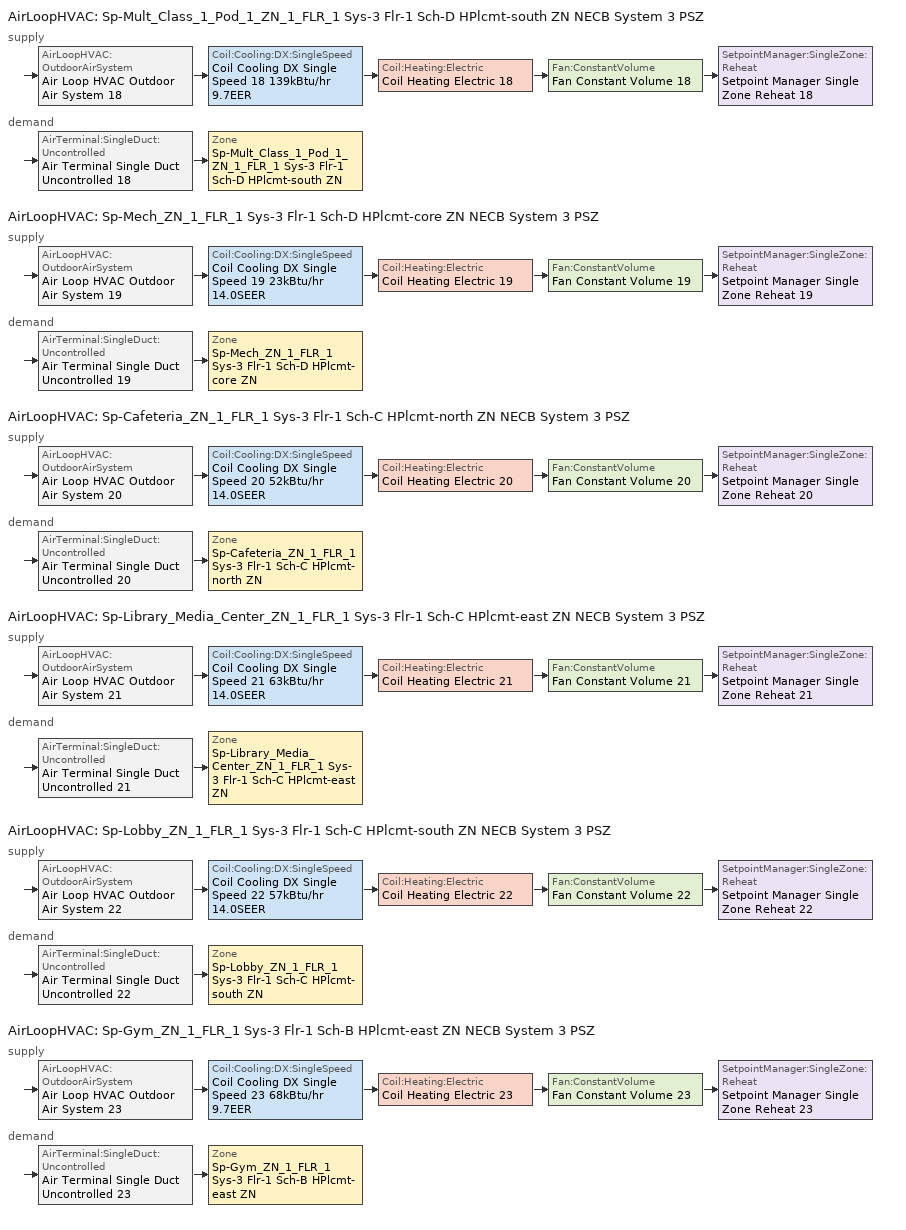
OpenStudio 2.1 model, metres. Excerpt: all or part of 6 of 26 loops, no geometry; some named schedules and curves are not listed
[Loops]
AirLoopHVAC 'Sp-Mult_Class_1_Pod_1_ZN_1_FLR_1 Sys-3 Flr-1 Sch-D HPlcmt-south ZN NECB System 3 PSZ'
 supply: AirLoopHVAC:OutdoorAirSystem 'Air Loop HVAC Outdoor Air System 18' > Coil:Cooling:DX:SingleSpeed 'Coil Cooling DX Single Speed 18 139kBtu/hr 9.7EER' > Coil:Heating:Electric 'Coil Heating Electric 18' > Fan:ConstantVolume 'Fan Constant Volume 18' > SetpointManager:SingleZone:Reheat 'Setpoint Manager Single Zone Reheat 18'
 demand: AirTerminal:SingleDuct:Uncontrolled 'Air Terminal Single Duct Uncontrolled 18' > Zone 'Sp-Mult_Class_1_Pod_1_ZN_1_FLR_1 Sys-3 Flr-1 Sch-D HPlcmt-south ZN'
AirLoopHVAC 'Sp-Mech_ZN_1_FLR_1 Sys-3 Flr-1 Sch-D HPlcmt-core ZN NECB System 3 PSZ'
 supply: AirLoopHVAC:OutdoorAirSystem 'Air Loop HVAC Outdoor Air System 19' > Coil:Cooling:DX:SingleSpeed 'Coil Cooling DX Single Speed 19 23kBtu/hr 14.0SEER' > Coil:Heating:Electric 'Coil Heating Electric 19' > Fan:ConstantVolume 'Fan Constant Volume 19' > SetpointManager:SingleZone:Reheat 'Setpoint Manager Single Zone Reheat 19'
 demand: AirTerminal:SingleDuct:Uncontrolled 'Air Terminal Single Duct Uncontrolled 19' > Zone 'Sp-Mech_ZN_1_FLR_1 Sys-3 Flr-1 Sch-D HPlcmt-core ZN'
AirLoopHVAC 'Sp-Cafeteria_ZN_1_FLR_1 Sys-3 Flr-1 Sch-C HPlcmt-north ZN NECB System 3 PSZ'
 supply: AirLoopHVAC:OutdoorAirSystem 'Air Loop HVAC Outdoor Air System 20' > Coil:Cooling:DX:SingleSpeed 'Coil Cooling DX Single Speed 20 52kBtu/hr 14.0SEER' > Coil:Heating:Electric 'Coil Heating Electric 20' > Fan:ConstantVolume 'Fan Constant Volume 20' > SetpointManager:SingleZone:Reheat 'Setpoint Manager Single Zone Reheat 20'
 demand: AirTerminal:SingleDuct:Uncontrolled 'Air Terminal Single Duct Uncontrolled 20' > Zone 'Sp-Cafeteria_ZN_1_FLR_1 Sys-3 Flr-1 Sch-C HPlcmt-north ZN'
AirLoopHVAC 'Sp-Library_Media_Center_ZN_1_FLR_1 Sys-3 Flr-1 Sch-C HPlcmt-east ZN NECB System 3 PSZ'
 supply: AirLoopHVAC:OutdoorAirSystem 'Air Loop HVAC Outdoor Air System 21' > Coil:Cooling:DX:SingleSpeed 'Coil Cooling DX Single Speed 21 63kBtu/hr 14.0SEER' > Coil:Heating:Electric 'Coil Heating Electric 21' > Fan:ConstantVolume 'Fan Constant Volume 21' > SetpointManager:SingleZone:Reheat 'Setpoint Manager Single Zone Reheat 21'
 demand: AirTerminal:SingleDuct:Uncontrolled 'Air Terminal Single Duct Uncontrolled 21' > Zone 'Sp-Library_Media_Center_ZN_1_FLR_1 Sys-3 Flr-1 Sch-C HPlcmt-east ZN'
AirLoopHVAC 'Sp-Lobby_ZN_1_FLR_1 Sys-3 Flr-1 Sch-C HPlcmt-south ZN NECB System 3 PSZ'
 supply: AirLoopHVAC:OutdoorAirSystem 'Air Loop HVAC Outdoor Air System 22' > Coil:Cooling:DX:SingleSpeed 'Coil Cooling DX Single Speed 22 57kBtu/hr 14.0SEER' > Coil:Heating:Electric 'Coil Heating Electric 22' > Fan:ConstantVolume 'Fan Constant Volume 22' > SetpointManager:SingleZone:Reheat 'Setpoint Manager Single Zone Reheat 22'
 demand: AirTerminal:SingleDuct:Uncontrolled 'Air Terminal Single Duct Uncontrolled 22' > Zone 'Sp-Lobby_ZN_1_FLR_1 Sys-3 Flr-1 Sch-C HPlcmt-south ZN'
AirLoopHVAC 'Sp-Gym_ZN_1_FLR_1 Sys-3 Flr-1 Sch-B HPlcmt-east ZN NECB System 3 PSZ'
 supply: AirLoopHVAC:OutdoorAirSystem 'Air Loop HVAC Outdoor Air System 23' > Coil:Cooling:DX:SingleSpeed 'Coil Cooling DX Single Speed 23 68kBtu/hr 9.7EER' > Coil:Heating:Electric 'Coil Heating Electric 23' > Fan:ConstantVolume 'Fan Constant Volume 23' > SetpointManager:SingleZone:Reheat 'Setpoint Manager Single Zone Reheat 23'
 demand: AirTerminal:SingleDuct:Uncontrolled 'Air Terminal Single Duct Uncontrolled 23' > Zone 'Sp-Gym_ZN_1_FLR_1 Sys-3 Flr-1 Sch-B HPlcmt-east ZN'
[Sizing:Zone] Zone Cooling Design Supply Air Temperature Input Method=SupplyAirTemperature; Zone Cooling Design Supply Air Temperature {C}=13; Zone Cooling Design Supply Air Temperature Difference {deltaC}=11.11; Zone Heating Design Supply Air Temperature Input Method=SupplyAirTemperature; Zone Heating Design Supply Air Temperature {C}=43; Zone Heating Design Supply Air Temperature Difference {deltaC}=11.11; Zone Cooling Design Supply Air Humidity Ratio {kg-H2O/kg-air}=0.0085; Zone Heating Design Supply Air Humidity Ratio {kg-H2O/kg-air}=0.008; Zone Heating Sizing Factor=1.3; Zone Cooling Sizing Factor=1.1; Cooling Design Air Flow Method=DesignDay; Heating Design Air Flow Method=DesignDay; Account for Dedicated Outdoor Air System=No; Dedicated Outdoor Air System Control Strategy=NeutralSupplyAir; Dedicated Outdoor Air Low Setpoint Temperature for Design {C}=autosize; Dedicated Outdoor Air High Setpoint Temperature for Design {C}=autosize
Sp-Mult_Class_1_Pod_1_ZN_1_FLR_1 Sys-3 Flr-1 Sch-D HPlcmt-south ZN; Sp-Mech_ZN_1_FLR_1 Sys-3 Flr-1 Sch-D HPlcmt-core ZN; Sp-Cafeteria_ZN_1_FLR_1 Sys-3 Flr-1 Sch-C HPlcmt-north ZN; Sp-Library_Media_Center_ZN_1_FLR_1 Sys-3 Flr-1 Sch-C HPlcmt-east ZN; Sp-Lobby_ZN_1_FLR_1 Sys-3 Flr-1 Sch-C HPlcmt-south ZN; Sp-Gym_ZN_1_FLR_1 Sys-3 Flr-1 Sch-B HPlcmt-east ZN
[Zone equipment]
Sp-Mult_Class_1_Pod_1_ZN_1_FLR_1 Sys-3 Flr-1 Sch-D HPlcmt-south ZN: Air Terminal Single Duct Uncontrolled 18, Zone HVAC Baseboard Convective Electric 18
Sp-Mech_ZN_1_FLR_1 Sys-3 Flr-1 Sch-D HPlcmt-core ZN: Air Terminal Single Duct Uncontrolled 19, Zone HVAC Baseboard Convective Electric 19
Sp-Cafeteria_ZN_1_FLR_1 Sys-3 Flr-1 Sch-C HPlcmt-north ZN: Air Terminal Single Duct Uncontrolled 20, Zone HVAC Baseboard Convective Electric 20
Sp-Library_Media_Center_ZN_1_FLR_1 Sys-3 Flr-1 Sch-C HPlcmt-east ZN: Air Terminal Single Duct Uncontrolled 21, Zone HVAC Baseboard Convective Electric 21
Sp-Lobby_ZN_1_FLR_1 Sys-3 Flr-1 Sch-C HPlcmt-south ZN: Air Terminal Single Duct Uncontrolled 22, Zone HVAC Baseboard Convective Electric 22
Sp-Gym_ZN_1_FLR_1 Sys-3 Flr-1 Sch-B HPlcmt-east ZN: Air Terminal Single Duct Uncontrolled 23, Zone HVAC Baseboard Convective Electric 23
[AirLoopHVAC] Design Supply Air Flow Rate {m3/s}=AutoSize
Name | Availability Schedule | Availability Manager
Sp-Mult_Class_1_Pod_1_ZN_1_FLR_1 Sys-3 Flr-1 Sch-D HPlcmt-south ZN NECB System 3 PSZ | Sp-Mult_Class_1_Pod_1_ZN_1_FLR_1 Sys-3 Flr-1 Sch-D HPlcmt-south ZN NECB System 3 PSZ Occ Sch | Availability Manager Night Cycle 19
Sp-Mech_ZN_1_FLR_1 Sys-3 Flr-1 Sch-D HPlcmt-core ZN NECB System 3 PSZ | Sp-Mech_ZN_1_FLR_1 Sys-3 Flr-1 Sch-D HPlcmt-core ZN NECB System 3 PSZ Occ Sch | Availability Manager Night Cycle 18
Sp-Cafeteria_ZN_1_FLR_1 Sys-3 Flr-1 Sch-C HPlcmt-north ZN NECB System 3 PSZ | Sp-Cafeteria_ZN_1_FLR_1 Sys-3 Flr-1 Sch-C HPlcmt-north ZN NECB System 3 PSZ Occ Sch | Availability Manager Night Cycle 2
Sp-Library_Media_Center_ZN_1_FLR_1 Sys-3 Flr-1 Sch-C HPlcmt-east ZN NECB System 3 PSZ | Sp-Library_Media_Center_ZN_1_FLR_1 Sys-3 Flr-1 Sch-C HPlcmt-east ZN NECB System 3 PSZ Occ Sch | Availability Manager Night Cycle 15
Sp-Lobby_ZN_1_FLR_1 Sys-3 Flr-1 Sch-C HPlcmt-south ZN NECB System 3 PSZ | Sp-Lobby_ZN_1_FLR_1 Sys-3 Flr-1 Sch-C HPlcmt-south ZN NECB System 3 PSZ Occ Sch | Availability Manager Night Cycle 16
Sp-Gym_ZN_1_FLR_1 Sys-3 Flr-1 Sch-B HPlcmt-east ZN NECB System 3 PSZ | Sp-Gym_ZN_1_FLR_1 Sys-3 Flr-1 Sch-B HPlcmt-east ZN NECB System 3 PSZ Occ Sch | Availability Manager Night Cycle 13
[Sizing:System] Type of Load to Size On=Sensible; Design Outdoor Air Flow Rate {m3/s}=Autosize; Minimum System Air Flow Ratio=1; Preheat Design Temperature {C}=7; Preheat Design Humidity Ratio {kg-H2O/kg-Air}=0.008; Precool Design Temperature {C}=13; Precool Design Humidity Ratio {kg-H2O/kg-Air}=0.008; Central Cooling Design Supply Air Temperature {C}=13; Central Heating Design Supply Air Temperature {C}=43; Sizing Option=NonCoincident; 100% Outdoor Air in Cooling=No; 100% Outdoor Air in Heating=No; Central Cooling Design Supply Air Humidity Ratio {kg-H2O/kg-Air}=0.0085; Central Heating Design Supply Air Humidity Ratio {kg-H2O/kg-Air}=0.008; Cooling Design Air Flow Method=DesignDay; Cooling Design Air Flow Rate {m3/s}=0; Heating Design Air Flow Method=DesignDay; Heating Design Air Flow Rate {m3/s}=0; System Outdoor Air Method=ZoneSum; Zone Maximum Outdoor Air Fraction=1; Cooling Supply Air Flow Rate Per Floor Area {m3/s-m2}=0.00996765; Cooling Fraction of Autosized Cooling Supply Air Flow Rate=1; Cooling Supply Air Flow Rate Per Unit Cooling Capacity {m3/s-W}=3.94755e-05; Heating Supply Air Flow Rate Per Floor Area {m3/s-m2}=0.00996765; Heating Fraction of Autosized Heating Supply Air Flow Rate=1; Heating Fraction of Autosized Cooling Supply Air Flow Rate=1; Heating Supply Air Flow Rate Per Unit Heating Capacity {m3/s-W}=3.15882e-05; Cooling Design Capacity Method=CoolingDesignCapacity; Cooling Design Capacity {W}=autosize; Cooling Design Capacity Per Floor Area {W/m2}=234.7; Fraction of Autosized Cooling Design Capacity=1; Heating Design Capacity Method=HeatingDesignCapacity; Heating Design Capacity {W}=autosize; Heating Design Capacity Per Floor Area {W/m2}=157; Fraction of Autosized Heating Design Capacity=1; Central Cooling Capacity Control Method=OnOff
Sp-Mult_Class_1_Pod_1_ZN_1_FLR_1 Sys-3 Flr-1 Sch-D HPlcmt-south ZN NECB System 3 PSZ; Sp-Mech_ZN_1_FLR_1 Sys-3 Flr-1 Sch-D HPlcmt-core ZN NECB System 3 PSZ; Sp-Cafeteria_ZN_1_FLR_1 Sys-3 Flr-1 Sch-C HPlcmt-north ZN NECB System 3 PSZ; Sp-Library_Media_Center_ZN_1_FLR_1 Sys-3 Flr-1 Sch-C HPlcmt-east ZN NECB System 3 PSZ; Sp-Lobby_ZN_1_FLR_1 Sys-3 Flr-1 Sch-C HPlcmt-south ZN NECB System 3 PSZ; Sp-Gym_ZN_1_FLR_1 Sys-3 Flr-1 Sch-B HPlcmt-east ZN NECB System 3 PSZ
[Fan:ConstantVolume] Availability Schedule=Always On Discrete; Fan Efficiency=0.39975; Pressure Rise {Pa}=640; Maximum Flow Rate {m3/s}=AutoSize; Motor Efficiency=0.615
Fan Constant Volume 18; Fan Constant Volume 19; Fan Constant Volume 20; Fan Constant Volume 21; Fan Constant Volume 22; Fan Constant Volume 23
[Coil:Heating:Electric] Availability Schedule=Always On Discrete
Coil Heating Electric 18; Coil Heating Electric 19; Coil Heating Electric 20; Coil Heating Electric 21; Coil Heating Electric 22; Coil Heating Electric 23
[Coil:Cooling:DX:SingleSpeed] Availability Schedule=Always On Discrete; Rated Total Cooling Capacity {W}=autosize; Rated Sensible Heat Ratio=autosize; Rated Air Flow Rate {m3/s}=autosize; Rated Evaporator Fan Power Per Volume Flow Rate {W/(m3/s)}=773.3; Condenser Type=AirCooled; Evaporative Condenser Effectiveness=0; Evaporative Condenser Air Flow Rate {m3/s}=Autosize; Evaporative Condenser Pump Rated Power Consumption {W}=Autosize; Crankcase Heater Capacity {W}=0; Maximum Outdoor Dry-Bulb Temperature for Crankcase Heater Operation {C}=0; Basin Heater Capacity {W/K}=0; Basin Heater Setpoint Temperature {C}=10
Name | Rated COP {W/W} | Total Cooling Capacity Function of Temperature Curve | Total Cooling Capacity Function of Flow Fraction Curve | Energy Input Ratio Function of Temperature Curve | Energy Input Ratio Function of Flow Fraction Curve | Part Load Fraction Correlation Curve
Coil Cooling DX Single Speed 18 139kBtu/hr 9.7EER | 3.38428 | DXCOOL-NECB2011-REF-CAPFT 9 | DXCOOL-NECB2011-REF-CAPFFLOW 9 | DXCOOL-NECB2011-REF-COOLEIRFT 9 | DXCOOL-NECB2011-REF-COOLEIRFFLOW 9 | DXCOOL-NECB2011-REF-COOLPLFFPLR 9
Coil Cooling DX Single Speed 19 23kBtu/hr 14.0SEER | 3.8248 | DXCOOL-NECB2011-REF-CAPFT 10 | DXCOOL-NECB2011-REF-CAPFFLOW 10 | DXCOOL-NECB2011-REF-COOLEIRFT 10 | DXCOOL-NECB2011-REF-COOLEIRFFLOW 10 | DXCOOL-NECB2011-REF-COOLPLFFPLR 10
Coil Cooling DX Single Speed 20 52kBtu/hr 14.0SEER | 3.8248 | DXCOOL-NECB2011-REF-CAPFT 12 | DXCOOL-NECB2011-REF-CAPFFLOW 12 | DXCOOL-NECB2011-REF-COOLEIRFT 12 | DXCOOL-NECB2011-REF-COOLEIRFFLOW 12 | DXCOOL-NECB2011-REF-COOLPLFFPLR 12
Coil Cooling DX Single Speed 21 63kBtu/hr 14.0SEER | 3.8248 | DXCOOL-NECB2011-REF-CAPFT 13 | DXCOOL-NECB2011-REF-CAPFFLOW 13 | DXCOOL-NECB2011-REF-COOLEIRFT 13 | DXCOOL-NECB2011-REF-COOLEIRFFLOW 13 | DXCOOL-NECB2011-REF-COOLPLFFPLR 13
Coil Cooling DX Single Speed 22 57kBtu/hr 14.0SEER | 3.8248 | DXCOOL-NECB2011-REF-CAPFT 14 | DXCOOL-NECB2011-REF-CAPFFLOW 14 | DXCOOL-NECB2011-REF-COOLEIRFT 14 | DXCOOL-NECB2011-REF-COOLEIRFFLOW 14 | DXCOOL-NECB2011-REF-COOLPLFFPLR 14
Coil Cooling DX Single Speed 23 68kBtu/hr 9.7EER | 3.33029 | DXCOOL-NECB2011-REF-CAPFT 15 | DXCOOL-NECB2011-REF-CAPFFLOW 15 | DXCOOL-NECB2011-REF-COOLEIRFT 15 | DXCOOL-NECB2011-REF-COOLEIRFFLOW 15 | DXCOOL-NECB2011-REF-COOLPLFFPLR 15
[Controller:OutdoorAir] Minimum Outdoor Air Flow Rate {m3/s}=0; Maximum Outdoor Air Flow Rate {m3/s}=Autosize; Economizer Control Action Type=ModulateFlow; Lockout Type=NoLockout; Minimum Limit Type=FixedMinimum; High Humidity Control=No; Heat Recovery Bypass Control Type=BypassWhenWithinEconomizerLimits
Name | Economizer Control Type | Minimum Outdoor Air Schedule | Controller Mechanical Ventilation | Economizer Maximum Limit Dry-Bulb Temperature {C} | Economizer Maximum Limit Enthalpy {J/kg} | Economizer Minimum Limit Dry-Bulb Temperature {C}
Controller Outdoor Air 18 | DifferentialEnthalpy | Sp-Mult_Class_1_Pod_1_ZN_1_FLR_1 Sys-3 Flr-1 Sch-D HPlcmt-south ZN NECB System 3 PSZ Occ Sch | Controller Mechanical Ventilation 18
Controller Outdoor Air 19 | NoEconomizer | Sp-Mech_ZN_1_FLR_1 Sys-3 Flr-1 Sch-D HPlcmt-core ZN NECB System 3 PSZ Occ Sch | Controller Mechanical Ventilation 19 | 28 | 64000 | -100
Controller Outdoor Air 20 | NoEconomizer | Sp-Cafeteria_ZN_1_FLR_1 Sys-3 Flr-1 Sch-C HPlcmt-north ZN NECB System 3 PSZ Occ Sch | Controller Mechanical Ventilation 20 | 28 | 64000 | -100
Controller Outdoor Air 21 | NoEconomizer | Sp-Library_Media_Center_ZN_1_FLR_1 Sys-3 Flr-1 Sch-C HPlcmt-east ZN NECB System 3 PSZ Occ Sch | Controller Mechanical Ventilation 21 | 28 | 64000 | -100
Controller Outdoor Air 22 | NoEconomizer | Sp-Lobby_ZN_1_FLR_1 Sys-3 Flr-1 Sch-C HPlcmt-south ZN NECB System 3 PSZ Occ Sch | Controller Mechanical Ventilation 22 | 28 | 64000 | -100
Controller Outdoor Air 23 | NoEconomizer | Sp-Gym_ZN_1_FLR_1 Sys-3 Flr-1 Sch-B HPlcmt-east ZN NECB System 3 PSZ Occ Sch | Controller Mechanical Ventilation 23 | 28 | 64000 | -100
[Controller:MechanicalVentilation] Availability Schedule=Always On Discrete; System Outdoor Air Method=ZoneSum
Controller Mechanical Ventilation 18; Controller Mechanical Ventilation 19; Controller Mechanical Ventilation 20; Controller Mechanical Ventilation 21; Controller Mechanical Ventilation 22; Controller Mechanical Ventilation 23
[AirLoopHVAC:OutdoorAirSystem]
Name | Controller
Air Loop HVAC Outdoor Air System 18 | Controller Outdoor Air 18
Air Loop HVAC Outdoor Air System 19 | Controller Outdoor Air 19
Air Loop HVAC Outdoor Air System 20 | Controller Outdoor Air 20
Air Loop HVAC Outdoor Air System 21 | Controller Outdoor Air 21
Air Loop HVAC Outdoor Air System 22 | Controller Outdoor Air 22
Air Loop HVAC Outdoor Air System 23 | Controller Outdoor Air 23
[SetpointManager:SingleZone:Reheat] Minimum Supply Air Temperature {C}=13; Maximum Supply Air Temperature {C}=43
Name | Control Zone
Setpoint Manager Single Zone Reheat 18 | Sp-Mult_Class_1_Pod_1_ZN_1_FLR_1 Sys-3 Flr-1 Sch-D HPlcmt-south ZN
Setpoint Manager Single Zone Reheat 19 | Sp-Mech_ZN_1_FLR_1 Sys-3 Flr-1 Sch-D HPlcmt-core ZN
Setpoint Manager Single Zone Reheat 20 | Sp-Cafeteria_ZN_1_FLR_1 Sys-3 Flr-1 Sch-C HPlcmt-north ZN
Setpoint Manager Single Zone Reheat 21 | Sp-Library_Media_Center_ZN_1_FLR_1 Sys-3 Flr-1 Sch-C HPlcmt-east ZN
Setpoint Manager Single Zone Reheat 22 | Sp-Lobby_ZN_1_FLR_1 Sys-3 Flr-1 Sch-C HPlcmt-south ZN
Setpoint Manager Single Zone Reheat 23 | Sp-Gym_ZN_1_FLR_1 Sys-3 Flr-1 Sch-B HPlcmt-east ZN
[AirTerminal:SingleDuct:Uncontrolled] Availability Schedule=Always On Discrete; Maximum Air Flow Rate {m3/s}=AutoSize
Air Terminal Single Duct Uncontrolled 18; Air Terminal Single Duct Uncontrolled 19; Air Terminal Single Duct Uncontrolled 20; Air Terminal Single Duct Uncontrolled 21; Air Terminal Single Duct Uncontrolled 22; Air Terminal Single Duct Uncontrolled 23
[ZoneHVAC:Baseboard:Convective:Electric] Availability Schedule=Always On Discrete; Nominal Capacity {W}=autosize; Efficiency=1
Zone HVAC Baseboard Convective Electric 18; Zone HVAC Baseboard Convective Electric 19; Zone HVAC Baseboard Convective Electric 20; Zone HVAC Baseboard Convective Electric 21; Zone HVAC Baseboard Convective Electric 22; Zone HVAC Baseboard Convective Electric 23
[AvailabilityManager:NightCycle] Control Type=CycleOnAny; Thermostat Tolerance {deltaC}=1; Cycling Run Time {s}=3600
Availability Manager Night Cycle 2; Availability Manager Night Cycle 13; Availability Manager Night Cycle 15; Availability Manager Night Cycle 16; Availability Manager Night Cycle 18; Availability Manager Night Cycle 19
[Schedule:Ruleset]
Name | Default Day Schedule | Summer Design Day Schedule | Winter Design Day Schedule
Sp-Cafeteria_ZN_1_FLR_1 Sys-3 Flr-1 Sch-C HPlcmt-north ZN NECB System 3 PSZ Occ Sch | Sp-Cafeteria_ZN_1_FLR_1 Sys-3 Flr-1 Sch-C HPlcmt-north ZN NECB System 3 PSZ Occ Sch Default | Sp-Cafeteria_ZN_1_FLR_1 Sys-3 Flr-1 Sch-C HPlcmt-north ZN NECB System 3 PSZ Occ Sch Summer Design Day | Sp-Cafeteria_ZN_1_FLR_1 Sys-3 Flr-1 Sch-C HPlcmt-north ZN NECB System 3 PSZ Occ Sch Winter Design Day
Sp-Gym_ZN_1_FLR_1 Sys-3 Flr-1 Sch-B HPlcmt-east ZN NECB System 3 PSZ Occ Sch | Sp-Gym_ZN_1_FLR_1 Sys-3 Flr-1 Sch-B HPlcmt-east ZN NECB System 3 PSZ Occ Sch Default | Sp-Gym_ZN_1_FLR_1 Sys-3 Flr-1 Sch-B HPlcmt-east ZN NECB System 3 PSZ Occ Sch Summer Design Day | Sp-Gym_ZN_1_FLR_1 Sys-3 Flr-1 Sch-B HPlcmt-east ZN NECB System 3 PSZ Occ Sch Winter Design Day
Sp-Library_Media_Center_ZN_1_FLR_1 Sys-3 Flr-1 Sch-C HPlcmt-east ZN NECB System 3 PSZ Occ Sch | Sp-Library_Media_Center_ZN_1_FLR_1 Sys-3 Flr-1 Sch-C HPlcmt-east ZN NECB System 3 PSZ Occ Sch Default | Sp-Library_Media_Center_ZN_1_FLR_1 Sys-3 Flr-1 Sch-C HPlcmt-east ZN NECB System 3 PSZ Occ Sch Summer Design Day | Sp-Library_Media_Center_ZN_1_FLR_1 Sys-3 Flr-1 Sch-C HPlcmt-east ZN NECB System 3 PSZ Occ Sch Winter Design Day
Sp-Lobby_ZN_1_FLR_1 Sys-3 Flr-1 Sch-C HPlcmt-south ZN NECB System 3 PSZ Occ Sch | Sp-Lobby_ZN_1_FLR_1 Sys-3 Flr-1 Sch-C HPlcmt-south ZN NECB System 3 PSZ Occ Sch Default | Sp-Lobby_ZN_1_FLR_1 Sys-3 Flr-1 Sch-C HPlcmt-south ZN NECB System 3 PSZ Occ Sch Summer Design Day | Sp-Lobby_ZN_1_FLR_1 Sys-3 Flr-1 Sch-C HPlcmt-south ZN NECB System 3 PSZ Occ Sch Winter Design Day
Sp-Mech_ZN_1_FLR_1 Sys-3 Flr-1 Sch-D HPlcmt-core ZN NECB System 3 PSZ Occ Sch | Sp-Mech_ZN_1_FLR_1 Sys-3 Flr-1 Sch-D HPlcmt-core ZN NECB System 3 PSZ Occ Sch Default | Sp-Mech_ZN_1_FLR_1 Sys-3 Flr-1 Sch-D HPlcmt-core ZN NECB System 3 PSZ Occ Sch Summer Design Day | Sp-Mech_ZN_1_FLR_1 Sys-3 Flr-1 Sch-D HPlcmt-core ZN NECB System 3 PSZ Occ Sch Winter Design Day
Sp-Mult_Class_1_Pod_1_ZN_1_FLR_1 Sys-3 Flr-1 Sch-D HPlcmt-south ZN NECB System 3 PSZ Occ Sch | Sp-Mult_Class_1_Pod_1_ZN_1_FLR_1 Sys-3 Flr-1 Sch-D HPlcmt-south ZN NECB System 3 PSZ Occ Sch Default | Sp-Mult_Class_1_Pod_1_ZN_1_FLR_1 Sys-3 Flr-1 Sch-D HPlcmt-south ZN NECB System 3 PSZ Occ Sch Summer Design Day | Sp-Mult_Class_1_Pod_1_ZN_1_FLR_1 Sys-3 Flr-1 Sch-D HPlcmt-south ZN NECB System 3 PSZ Occ Sch Winter Design Day
[Schedule:Constant]
Always On Discrete: Value=1
[Curve:Biquadratic] Minimum Value of x=13; Maximum Value of x=24; Minimum Value of y=24; Maximum Value of y=46
Name | Coefficient1 Constant | Coefficient2 x | Coefficient3 x**2 | Coefficient4 y | Coefficient5 y**2 | Coefficient6 x*y
DXCOOL-NECB2011-REF-CAPFT 9; DXCOOL-NECB2011-REF-CAPFT 10; DXCOOL-NECB2011-REF-CAPFT 12; DXCOOL-NECB2011-REF-CAPFT 13; DXCOOL-NECB2011-REF-CAPFT 14; DXCOOL-NECB2011-REF-CAPFT 15 | 0.867905 | 0.0142459 | 0.00055436 | -0.0075575 | 3.3e-05 | -0.0001918
DXCOOL-NECB2011-REF-COOLEIRFT 9; DXCOOL-NECB2011-REF-COOLEIRFT 10; DXCOOL-NECB2011-REF-COOLEIRFT 12; DXCOOL-NECB2011-REF-COOLEIRFT 13; DXCOOL-NECB2011-REF-COOLEIRFT 14; DXCOOL-NECB2011-REF-COOLEIRFT 15 | 0.116936 | 0.0284933 | -0.0004112 | 0.0214108 | 0.00016103 | -0.0006791
[Curve:Quadratic] Coefficient1 Constant=1; Coefficient2 x=0; Coefficient3 x**2=0; Minimum Value of x=0; Maximum Value of x=1
DXCOOL-NECB2011-REF-CAPFFLOW 9; DXCOOL-NECB2011-REF-COOLEIRFFLOW 9; DXCOOL-NECB2011-REF-CAPFFLOW 10; DXCOOL-NECB2011-REF-COOLEIRFFLOW 10; DXCOOL-NECB2011-REF-CAPFFLOW 12; DXCOOL-NECB2011-REF-COOLEIRFFLOW 12; DXCOOL-NECB2011-REF-CAPFFLOW 13; DXCOOL-NECB2011-REF-COOLEIRFFLOW 13; DXCOOL-NECB2011-REF-CAPFFLOW 14; DXCOOL-NECB2011-REF-COOLEIRFFLOW 14; DXCOOL-NECB2011-REF-CAPFFLOW 15; DXCOOL-NECB2011-REF-COOLEIRFFLOW 15
[Curve:Cubic] Coefficient1 Constant=0.0277; Coefficient2 x=4.9151; Coefficient3 x**2=-8.184; Coefficient4 x**3=4.2702; Minimum Value of x=0.7; Maximum Value of x=1
DXCOOL-NECB2011-REF-COOLPLFFPLR 9; DXCOOL-NECB2011-REF-COOLPLFFPLR 10; DXCOOL-NECB2011-REF-COOLPLFFPLR 12; DXCOOL-NECB2011-REF-COOLPLFFPLR 13; DXCOOL-NECB2011-REF-COOLPLFFPLR 14
